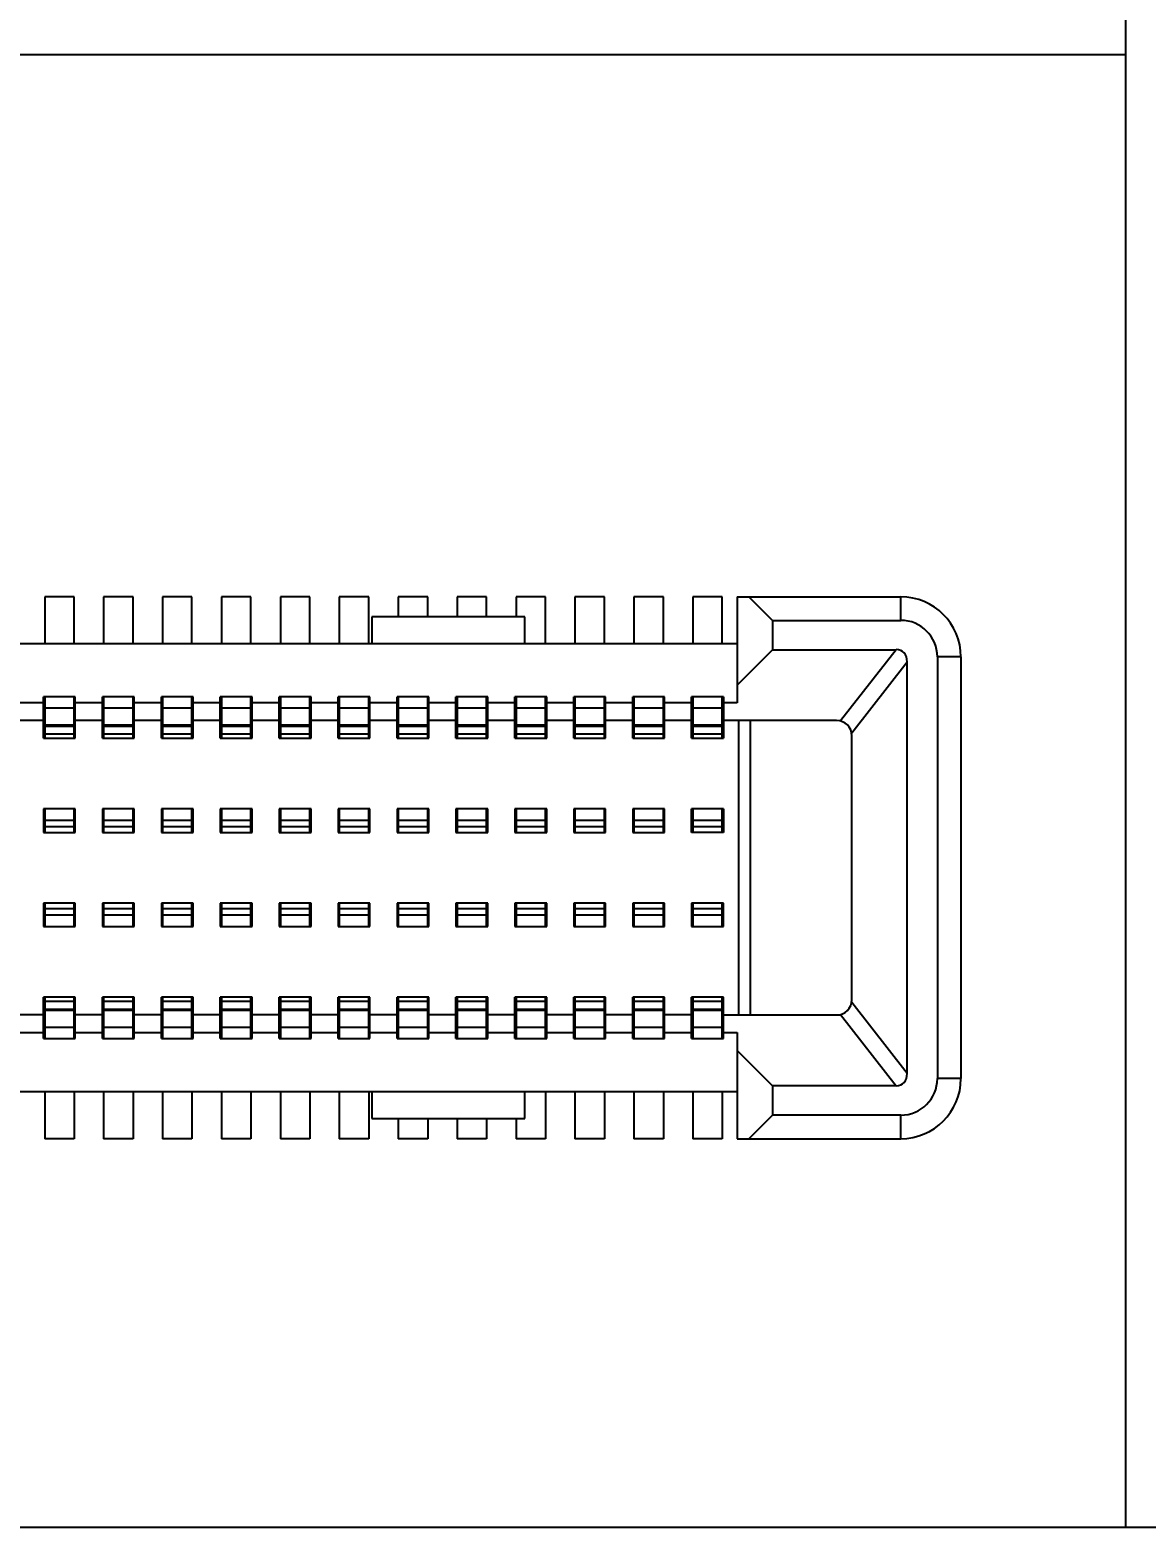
# Model space of a CAD drawing. Header units: millimetres. Extents: x 0 to 594, y 0 to 420.
# Drawn here: x 347.44 to 356.91, y 169.07 to 181.79 of the extents above; entities that cross this region are included whole.
import ezdxf

# ---------------------------------------------------------------- set-up
doc = ezdxf.new("R2010")
doc.units = ezdxf.units.MM
doc.header["$LTSCALE"] = 32.67
doc.layers.get('0').update_dxf_attribs({"linetype": 'CONTINUOUS'})
doc.styles.get("Standard").update_dxf_attribs({"font": 'txt', "width": 0.8})
doc.dimstyles.new('DIMSTYLE_1', dxfattribs={"dimtxt": 2.5, "dimasz": 3, "dimexe": 1.5, "dimexo": 1.2, "dimtad": 1, "dimdsep": 46, "dimtxsty": 'STANDARD', "dimblk": '_FILLED', "dimblk1": '_FILLED', "dimblk2": '_FILLED', "dimcen": 0.09, "dimazin": 2, "dimtp": 0.01, "dimtm": 0.01, "dimtfac": 1, "dimtofl": 0, "dimtmove": 0, "dimatfit": 3, "dimldrblk": '_FILLED', "dimfxl": 1, "dimtolj": 1, "dimarcsym": 0})

# ---------------------------------------------------------------- blocks, each defined once
blk = doc.blocks.new('_FILLED')
at = {"color": 0, "linetype": 'BYBLOCK'}
blk.add_solid([(0, 0), (-1, 0.1667), (-1, -0.1667)], dxfattribs=at)
blk = doc.blocks.new('*D0')
at = {"color": 2, "linetype": 'CONTINUOUS'}
for p, q in [((252.741, 195.783), (252.741, 154.067)), ((391.391, 180.805), (391.391, 154.067)), ((252.741, 155.567), (322.066, 155.567)), ((391.391, 155.567), (322.066, 155.567))]:
    blk.add_line(p, q, dxfattribs=at)
at = {"color": 2, "linetype": 'CONTINUOUS', "xscale": 3, "yscale": 3, "zscale": 3, "rotation": 180}
blk.add_blockref('_FILLED', (252.741, 155.567), dxfattribs=at)
at = {"color": 2, "linetype": 'CONTINUOUS', "xscale": 3, "yscale": 3, "zscale": 3}
blk.add_blockref('_FILLED', (391.391, 155.567), dxfattribs=at)
at = {"color": 2, "linetype": 'CONTINUOUS', "insert": (320.106, 158.692), "char_height": 2.5, "width": 12, "attachment_point": 2, "line_spacing_factor": 0.9}
blk.add_mtext('138.65', dxfattribs=at)

msp = doc.modelspace()

# ---------------------------------------------------------------- linework, layer by layer
at = {"color": 40, "linetype": 'CONTINUOUS'}
for p, q in [((356.741, 169.083), (356.741, 184.083)), ((356.741, 181.583), (331.831, 181.583))]:
    msp.add_line(p, q, dxfattribs=at)
at = {"color": 7, "linetype": 'CONTINUOUS'}
for p, q in [((347.816, 176.983), (347.566, 176.983)), ((347.566, 176.983), (347.566, 176.583)), ((347.816, 176.583), (347.816, 176.983)), ((348.316, 176.983), (348.066, 176.983)), ((348.066, 176.983), (348.066, 176.583)), ((348.316, 176.583), (348.316, 176.983)), ((348.816, 176.983), (348.566, 176.983)), ((348.566, 176.983), (348.566, 176.583)), ((348.816, 176.583), (348.816, 176.983)), ((349.316, 176.983), (349.066, 176.983)), ((349.066, 176.983), (349.066, 176.583)), ((349.316, 176.583), (349.316, 176.983)), ((349.816, 176.983), (349.566, 176.983)), ((349.566, 176.983), (349.566, 176.583)), ((349.816, 176.583), (349.816, 176.983)), ((350.316, 176.983), (350.066, 176.983)), ((350.066, 176.983), (350.066, 176.583)), ((350.316, 176.583), (350.316, 176.983)), ((350.816, 176.983), (350.566, 176.983)), ((350.566, 176.983), (350.566, 176.813)), ((350.816, 176.813), (350.816, 176.983)), ((351.316, 176.983), (351.066, 176.983)), ((351.066, 176.983), (351.066, 176.813)), ((351.316, 176.813), (351.316, 176.983)), ((351.816, 176.983), (351.566, 176.983)), ((351.566, 176.983), (351.566, 176.813)), ((351.816, 176.583), (351.816, 176.983)), ((352.316, 176.983), (352.066, 176.983)), ((352.066, 176.983), (352.066, 176.583)), ((352.316, 176.583), (352.316, 176.983)), ((352.816, 176.983), (352.566, 176.983)), ((352.566, 176.983), (352.566, 176.583)), ((352.816, 176.583), (352.816, 176.983)), ((353.316, 176.983), (353.066, 176.983)), ((353.066, 176.983), (353.066, 176.583)), ((353.316, 176.583), (353.316, 176.983)), ((353.441, 176.983), (354.831, 176.983)), ((353.441, 176.983), (353.441, 176.083)), ((353.541, 176.983), (353.741, 176.783)), ((351.641, 176.813), (350.341, 176.813)), ((350.341, 176.813), (350.341, 176.583)), ((351.641, 176.583), (351.641, 176.813)), ((353.741, 176.783), (354.831, 176.783)), ((353.741, 176.783), (353.741, 176.533)), ((353.441, 176.583), (340.941, 176.583)), ((353.741, 176.533), (353.441, 176.233)), ((353.741, 176.533), (354.792, 176.533)), ((354.885, 172.937), (354.885, 176.43)), ((355.141, 176.473), (355.141, 172.893)), ((355.341, 176.473), (355.341, 172.893)), ((347.826, 176.133), (347.556, 176.133)), ((347.556, 175.783), (347.556, 176.133)), ((347.566, 176.133), (347.566, 175.783)), ((347.816, 175.783), (347.816, 176.133)), ((347.826, 175.783), (347.826, 176.133)), ((348.326, 176.133), (348.056, 176.133)), ((348.056, 175.783), (348.056, 176.133)), ((348.066, 176.133), (348.066, 175.783)), ((348.316, 175.783), (348.316, 176.133)), ((348.326, 175.783), (348.326, 176.133)), ((348.826, 176.133), (348.556, 176.133)), ((348.556, 175.783), (348.556, 176.133)), ((348.566, 176.133), (348.566, 175.783)), ((348.816, 175.783), (348.816, 176.133)), ((348.826, 175.783), (348.826, 176.133)), ((349.326, 176.133), (349.056, 176.133)), ((349.056, 175.783), (349.056, 176.133)), ((349.066, 176.133), (349.066, 175.783)), ((349.316, 175.783), (349.316, 176.133)), ((349.326, 175.783), (349.326, 176.133)), ((349.826, 176.133), (349.556, 176.133)), ((349.556, 175.783), (349.556, 176.133)), ((349.566, 176.133), (349.566, 175.783)), ((349.816, 175.783), (349.816, 176.133)), ((349.826, 175.783), (349.826, 176.133)), ((350.326, 176.133), (350.056, 176.133)), ((350.056, 175.783), (350.056, 176.133)), ((350.066, 176.133), (350.066, 175.783)), ((350.316, 175.783), (350.316, 176.133)), ((350.326, 175.783), (350.326, 176.133)), ((350.826, 176.133), (350.556, 176.133)), ((350.556, 175.783), (350.556, 176.133)), ((350.566, 176.133), (350.566, 175.783)), ((350.816, 175.783), (350.816, 176.133)), ((350.826, 175.783), (350.826, 176.133)), ((351.326, 176.133), (351.056, 176.133)), ((351.056, 175.783), (351.056, 176.133)), ((351.066, 176.133), (351.066, 175.783)), ((351.316, 175.783), (351.316, 176.133)), ((351.326, 175.783), (351.326, 176.133)), ((351.826, 176.133), (351.556, 176.133)), ((351.556, 175.783), (351.556, 176.133)), ((351.566, 176.133), (351.566, 175.783)), ((351.816, 175.783), (351.816, 176.133)), ((351.826, 175.783), (351.826, 176.133)), ((352.326, 176.133), (352.056, 176.133)), ((352.056, 175.783), (352.056, 176.133)), ((352.066, 176.133), (352.066, 175.783)), ((352.316, 175.783), (352.316, 176.133)), ((352.326, 175.783), (352.326, 176.133)), ((352.826, 176.133), (352.556, 176.133)), ((352.556, 175.783), (352.556, 176.133)), ((352.566, 176.133), (352.566, 175.783)), ((352.816, 175.783), (352.816, 176.133)), ((352.826, 175.783), (352.826, 176.133)), ((353.326, 176.133), (353.056, 176.133)), ((353.056, 175.783), (353.056, 176.133)), ((353.066, 176.133), (353.066, 175.783)), ((353.316, 175.783), (353.316, 176.133)), ((353.326, 176.133), (353.326, 175.783)), ((347.556, 176.083), (347.326, 176.083)), ((348.056, 176.083), (347.826, 176.083)), ((348.556, 176.083), (348.326, 176.083)), ((349.056, 176.083), (348.826, 176.083)), ((349.556, 176.083), (349.326, 176.083)), ((350.056, 176.083), (349.826, 176.083)), ((350.556, 176.083), (350.326, 176.083)), ((351.056, 176.083), (350.826, 176.083)), ((351.556, 176.083), (351.326, 176.083)), ((352.056, 176.083), (351.826, 176.083)), ((352.556, 176.083), (352.326, 176.083)), ((353.056, 176.083), (352.826, 176.083)), ((353.441, 176.083), (353.326, 176.083)), ((347.556, 175.933), (347.326, 175.933)), ((347.816, 175.883), (347.566, 175.883)), ((348.056, 175.933), (347.826, 175.933)), ((348.316, 175.883), (348.066, 175.883)), ((348.556, 175.933), (348.326, 175.933)), ((348.816, 175.883), (348.566, 175.883)), ((349.056, 175.933), (348.826, 175.933)), ((349.316, 175.883), (349.066, 175.883)), ((349.556, 175.933), (349.326, 175.933)), ((349.816, 175.883), (349.566, 175.883)), ((350.056, 175.933), (349.826, 175.933)), ((350.316, 175.883), (350.066, 175.883)), ((350.556, 175.933), (350.326, 175.933)), ((350.816, 175.883), (350.566, 175.883)), ((351.056, 175.933), (350.826, 175.933)), ((351.316, 175.883), (351.066, 175.883)), ((351.556, 175.933), (351.326, 175.933)), ((351.816, 175.883), (351.566, 175.883)), ((352.056, 175.933), (351.826, 175.933)), ((352.316, 175.883), (352.066, 175.883)), ((352.556, 175.933), (352.326, 175.933)), ((352.816, 175.883), (352.566, 175.883)), ((353.056, 175.933), (352.826, 175.933)), ((353.316, 175.883), (353.066, 175.883)), ((354.286, 175.933), (353.326, 175.933)), ((353.456, 173.433), (353.456, 175.933)), ((353.556, 173.433), (353.556, 175.933)), ((347.556, 175.783), (347.826, 175.783)), ((348.056, 175.783), (348.326, 175.783)), ((348.556, 175.783), (348.826, 175.783)), ((349.056, 175.783), (349.326, 175.783)), ((349.556, 175.783), (349.826, 175.783)), ((350.056, 175.783), (350.326, 175.783)), ((350.556, 175.783), (350.826, 175.783)), ((351.056, 175.783), (351.326, 175.783)), ((351.556, 175.783), (351.826, 175.783)), ((352.056, 175.783), (352.326, 175.783)), ((352.556, 175.783), (352.826, 175.783)), ((353.056, 175.783), (353.326, 175.783)), ((354.416, 173.563), (354.416, 175.803)), ((347.826, 175.183), (347.556, 175.183)), ((347.556, 175.183), (347.556, 174.983)), ((347.566, 175.183), (347.566, 174.983)), ((347.816, 174.983), (347.816, 175.183)), ((347.826, 174.983), (347.826, 175.183)), ((348.326, 175.183), (348.056, 175.183)), ((348.056, 175.183), (348.056, 174.983)), ((348.066, 175.183), (348.066, 174.983)), ((348.316, 174.983), (348.316, 175.183)), ((348.326, 174.983), (348.326, 175.183)), ((348.826, 175.183), (348.556, 175.183)), ((348.556, 175.183), (348.556, 174.983)), ((348.566, 175.183), (348.566, 174.983)), ((348.816, 174.983), (348.816, 175.183)), ((348.826, 174.983), (348.826, 175.183)), ((349.326, 175.183), (349.056, 175.183)), ((349.056, 175.183), (349.056, 174.983)), ((349.066, 175.183), (349.066, 174.983)), ((349.316, 174.983), (349.316, 175.183)), ((349.326, 174.983), (349.326, 175.183)), ((349.826, 175.183), (349.556, 175.183)), ((349.556, 175.183), (349.556, 174.983)), ((349.566, 175.183), (349.566, 174.983)), ((349.816, 174.983), (349.816, 175.183)), ((349.826, 174.983), (349.826, 175.183)), ((350.326, 175.183), (350.056, 175.183)), ((350.056, 175.183), (350.056, 174.983)), ((350.066, 175.183), (350.066, 174.983)), ((350.316, 174.983), (350.316, 175.183)), ((350.326, 174.983), (350.326, 175.183)), ((350.826, 175.183), (350.556, 175.183)), ((350.556, 175.183), (350.556, 174.983)), ((350.566, 175.183), (350.566, 174.983)), ((350.816, 174.983), (350.816, 175.183)), ((350.826, 174.983), (350.826, 175.183)), ((351.326, 175.183), (351.056, 175.183)), ((351.056, 175.183), (351.056, 174.983)), ((351.066, 175.183), (351.066, 174.983)), ((351.316, 174.983), (351.316, 175.183)), ((351.326, 174.983), (351.326, 175.183)), ((351.826, 175.183), (351.556, 175.183)), ((351.556, 175.183), (351.556, 174.983)), ((351.566, 175.183), (351.566, 174.983)), ((351.816, 174.983), (351.816, 175.183)), ((351.826, 174.983), (351.826, 175.183)), ((352.326, 175.183), (352.056, 175.183)), ((352.056, 175.183), (352.056, 174.983)), ((352.066, 175.183), (352.066, 174.983)), ((352.316, 174.983), (352.316, 175.183)), ((352.326, 174.983), (352.326, 175.183)), ((352.826, 175.183), (352.556, 175.183)), ((352.556, 175.183), (352.556, 174.983)), ((352.566, 175.183), (352.566, 174.983)), ((352.816, 174.983), (352.816, 175.183)), ((352.826, 174.983), (352.826, 175.183)), ((353.326, 175.183), (353.056, 175.183)), ((353.056, 174.983), (353.056, 175.183)), ((353.066, 175.183), (353.066, 174.983)), ((353.316, 174.983), (353.316, 175.183)), ((353.326, 175.183), (353.326, 174.983)), ((347.556, 174.983), (347.826, 174.983)), ((347.816, 175.083), (347.566, 175.083)), ((348.056, 174.983), (348.326, 174.983)), ((348.316, 175.083), (348.066, 175.083)), ((348.556, 174.983), (348.826, 174.983)), ((348.816, 175.083), (348.566, 175.083)), ((349.056, 174.983), (349.326, 174.983)), ((349.316, 175.083), (349.066, 175.083)), ((349.556, 174.983), (349.826, 174.983)), ((349.816, 175.083), (349.566, 175.083)), ((350.056, 174.983), (350.326, 174.983)), ((350.316, 175.083), (350.066, 175.083)), ((350.556, 174.983), (350.826, 174.983)), ((350.816, 175.083), (350.566, 175.083)), ((351.056, 174.983), (351.326, 174.983)), ((351.316, 175.083), (351.066, 175.083)), ((351.556, 174.983), (351.826, 174.983)), ((351.816, 175.083), (351.566, 175.083)), ((352.056, 174.983), (352.326, 174.983)), ((352.316, 175.083), (352.066, 175.083)), ((352.556, 174.983), (352.826, 174.983)), ((352.816, 175.083), (352.566, 175.083)), ((353.326, 174.983), (353.056, 174.983)), ((353.316, 175.083), (353.066, 175.083)), ((347.826, 174.383), (347.556, 174.383)), ((347.556, 174.383), (347.556, 174.183)), ((347.566, 174.383), (347.566, 174.183)), ((347.816, 174.183), (347.816, 174.383)), ((347.826, 174.183), (347.826, 174.383)), ((348.326, 174.383), (348.056, 174.383)), ((348.056, 174.383), (348.056, 174.183)), ((348.066, 174.383), (348.066, 174.183)), ((348.316, 174.183), (348.316, 174.383)), ((348.326, 174.183), (348.326, 174.383)), ((348.826, 174.383), (348.556, 174.383)), ((348.556, 174.383), (348.556, 174.183)), ((348.566, 174.383), (348.566, 174.183)), ((348.816, 174.183), (348.816, 174.383)), ((348.826, 174.183), (348.826, 174.383)), ((349.326, 174.383), (349.056, 174.383)), ((349.056, 174.383), (349.056, 174.183)), ((349.066, 174.383), (349.066, 174.183)), ((349.316, 174.183), (349.316, 174.383)), ((349.326, 174.183), (349.326, 174.383)), ((349.826, 174.383), (349.556, 174.383)), ((349.556, 174.383), (349.556, 174.183)), ((349.566, 174.383), (349.566, 174.183)), ((349.816, 174.183), (349.816, 174.383)), ((349.826, 174.183), (349.826, 174.383)), ((350.326, 174.383), (350.056, 174.383)), ((350.056, 174.383), (350.056, 174.183)), ((350.066, 174.383), (350.066, 174.183)), ((350.316, 174.183), (350.316, 174.383)), ((350.326, 174.183), (350.326, 174.383)), ((350.826, 174.383), (350.556, 174.383)), ((350.556, 174.383), (350.556, 174.183)), ((350.566, 174.383), (350.566, 174.183)), ((350.816, 174.183), (350.816, 174.383)), ((350.826, 174.183), (350.826, 174.383)), ((351.326, 174.383), (351.056, 174.383)), ((351.056, 174.383), (351.056, 174.183)), ((351.066, 174.383), (351.066, 174.183)), ((351.316, 174.183), (351.316, 174.383)), ((351.326, 174.183), (351.326, 174.383)), ((351.826, 174.383), (351.556, 174.383)), ((351.556, 174.383), (351.556, 174.183)), ((351.566, 174.383), (351.566, 174.183)), ((351.816, 174.183), (351.816, 174.383)), ((351.826, 174.183), (351.826, 174.383)), ((352.326, 174.383), (352.056, 174.383)), ((352.056, 174.383), (352.056, 174.183)), ((352.066, 174.383), (352.066, 174.183)), ((352.316, 174.183), (352.316, 174.383)), ((352.326, 174.183), (352.326, 174.383)), ((352.826, 174.383), (352.556, 174.383)), ((352.556, 174.383), (352.556, 174.183)), ((352.566, 174.383), (352.566, 174.183)), ((352.816, 174.183), (352.816, 174.383)), ((352.826, 174.183), (352.826, 174.383)), ((353.326, 174.383), (353.056, 174.383)), ((353.056, 174.383), (353.056, 174.183)), ((353.066, 174.383), (353.066, 174.183)), ((353.316, 174.183), (353.316, 174.383)), ((353.326, 174.183), (353.326, 174.383)), ((347.566, 174.283), (347.816, 174.283)), ((348.066, 174.283), (348.316, 174.283)), ((348.566, 174.283), (348.816, 174.283)), ((349.066, 174.283), (349.316, 174.283)), ((349.566, 174.283), (349.816, 174.283)), ((350.066, 174.283), (350.316, 174.283)), ((350.566, 174.283), (350.816, 174.283)), ((351.066, 174.283), (351.316, 174.283)), ((351.566, 174.283), (351.816, 174.283)), ((352.066, 174.283), (352.316, 174.283)), ((352.566, 174.283), (352.816, 174.283)), ((353.066, 174.283), (353.316, 174.283)), ((347.556, 174.183), (347.826, 174.183)), ((348.056, 174.183), (348.326, 174.183)), ((348.556, 174.183), (348.826, 174.183)), ((349.056, 174.183), (349.326, 174.183)), ((349.556, 174.183), (349.826, 174.183)), ((350.056, 174.183), (350.326, 174.183)), ((350.556, 174.183), (350.826, 174.183)), ((351.056, 174.183), (351.326, 174.183)), ((351.556, 174.183), (351.826, 174.183)), ((352.056, 174.183), (352.326, 174.183)), ((352.556, 174.183), (352.826, 174.183)), ((353.056, 174.183), (353.326, 174.183)), ((347.826, 173.583), (347.556, 173.583)), ((347.556, 173.233), (347.556, 173.583)), ((347.566, 173.583), (347.566, 173.233)), ((347.816, 173.233), (347.816, 173.583)), ((347.826, 173.233), (347.826, 173.583)), ((348.326, 173.583), (348.056, 173.583)), ((348.056, 173.233), (348.056, 173.583)), ((348.066, 173.583), (348.066, 173.233)), ((348.316, 173.233), (348.316, 173.583)), ((348.326, 173.233), (348.326, 173.583)), ((348.826, 173.583), (348.556, 173.583)), ((348.556, 173.233), (348.556, 173.583)), ((348.566, 173.583), (348.566, 173.233)), ((348.816, 173.233), (348.816, 173.583)), ((348.826, 173.233), (348.826, 173.583)), ((349.326, 173.583), (349.056, 173.583)), ((349.056, 173.233), (349.056, 173.583)), ((349.066, 173.583), (349.066, 173.233)), ((349.316, 173.233), (349.316, 173.583)), ((349.326, 173.233), (349.326, 173.583)), ((349.826, 173.583), (349.556, 173.583)), ((349.556, 173.233), (349.556, 173.583)), ((349.566, 173.583), (349.566, 173.233)), ((349.816, 173.233), (349.816, 173.583)), ((349.826, 173.233), (349.826, 173.583)), ((350.326, 173.583), (350.056, 173.583)), ((350.056, 173.233), (350.056, 173.583)), ((350.066, 173.583), (350.066, 173.233)), ((350.316, 173.233), (350.316, 173.583)), ((350.326, 173.233), (350.326, 173.583)), ((350.826, 173.583), (350.556, 173.583)), ((350.556, 173.233), (350.556, 173.583)), ((350.566, 173.583), (350.566, 173.233)), ((350.816, 173.233), (350.816, 173.583)), ((350.826, 173.233), (350.826, 173.583)), ((351.326, 173.583), (351.056, 173.583)), ((351.056, 173.233), (351.056, 173.583)), ((351.066, 173.583), (351.066, 173.233)), ((351.316, 173.233), (351.316, 173.583)), ((351.326, 173.233), (351.326, 173.583)), ((351.826, 173.583), (351.556, 173.583)), ((351.556, 173.233), (351.556, 173.583)), ((351.566, 173.583), (351.566, 173.233)), ((351.816, 173.233), (351.816, 173.583)), ((351.826, 173.233), (351.826, 173.583)), ((352.326, 173.583), (352.056, 173.583)), ((352.056, 173.233), (352.056, 173.583)), ((352.066, 173.583), (352.066, 173.233)), ((352.316, 173.233), (352.316, 173.583)), ((352.326, 173.233), (352.326, 173.583)), ((352.826, 173.583), (352.556, 173.583)), ((352.556, 173.233), (352.556, 173.583)), ((352.566, 173.583), (352.566, 173.233)), ((352.816, 173.233), (352.816, 173.583)), ((352.826, 173.233), (352.826, 173.583)), ((353.326, 173.583), (353.056, 173.583)), ((353.056, 173.233), (353.056, 173.583)), ((353.066, 173.583), (353.066, 173.233)), ((353.316, 173.233), (353.316, 173.583)), ((353.326, 173.233), (353.326, 173.583)), ((347.566, 173.483), (347.816, 173.483)), ((348.066, 173.483), (348.316, 173.483)), ((348.566, 173.483), (348.816, 173.483)), ((349.066, 173.483), (349.316, 173.483)), ((349.566, 173.483), (349.816, 173.483)), ((350.066, 173.483), (350.316, 173.483)), ((350.566, 173.483), (350.816, 173.483)), ((351.066, 173.483), (351.316, 173.483)), ((351.566, 173.483), (351.816, 173.483)), ((352.066, 173.483), (352.316, 173.483)), ((352.566, 173.483), (352.816, 173.483)), ((353.066, 173.483), (353.316, 173.483)), ((347.556, 173.433), (347.326, 173.433)), ((348.056, 173.433), (347.826, 173.433)), ((348.556, 173.433), (348.326, 173.433)), ((349.056, 173.433), (348.826, 173.433)), ((349.556, 173.433), (349.326, 173.433)), ((350.056, 173.433), (349.826, 173.433)), ((350.556, 173.433), (350.326, 173.433)), ((351.056, 173.433), (350.826, 173.433)), ((351.556, 173.433), (351.326, 173.433)), ((352.056, 173.433), (351.826, 173.433)), ((352.556, 173.433), (352.326, 173.433)), ((353.056, 173.433), (352.826, 173.433)), ((353.326, 173.433), (354.286, 173.433)), ((347.326, 173.283), (347.556, 173.283)), ((347.556, 173.233), (347.826, 173.233)), ((347.826, 173.283), (348.056, 173.283)), ((348.056, 173.233), (348.326, 173.233)), ((348.326, 173.283), (348.556, 173.283)), ((348.556, 173.233), (348.826, 173.233)), ((348.826, 173.283), (349.056, 173.283)), ((349.056, 173.233), (349.326, 173.233)), ((349.326, 173.283), (349.556, 173.283)), ((349.556, 173.233), (349.826, 173.233)), ((349.826, 173.283), (350.056, 173.283)), ((350.056, 173.233), (350.326, 173.233)), ((350.326, 173.283), (350.556, 173.283)), ((350.556, 173.233), (350.826, 173.233)), ((350.826, 173.283), (351.056, 173.283)), ((351.056, 173.233), (351.326, 173.233)), ((351.326, 173.283), (351.556, 173.283)), ((351.556, 173.233), (351.826, 173.233)), ((351.826, 173.283), (352.056, 173.283)), ((352.056, 173.233), (352.326, 173.233)), ((352.326, 173.283), (352.556, 173.283)), ((352.556, 173.233), (352.826, 173.233)), ((352.826, 173.283), (353.056, 173.283)), ((353.056, 173.233), (353.326, 173.233)), ((353.326, 173.283), (353.441, 173.283)), ((353.441, 173.283), (353.441, 172.383)), ((353.441, 173.133), (353.741, 172.833)), ((354.792, 172.833), (353.741, 172.833)), ((353.741, 172.833), (353.741, 172.583)), ((340.941, 172.783), (353.441, 172.783)), ((347.566, 172.783), (347.566, 172.383)), ((347.816, 172.783), (347.816, 172.383)), ((348.066, 172.783), (348.066, 172.383)), ((348.316, 172.783), (348.316, 172.383)), ((348.566, 172.783), (348.566, 172.383)), ((348.816, 172.783), (348.816, 172.383)), ((349.066, 172.783), (349.066, 172.383)), ((349.316, 172.783), (349.316, 172.383)), ((349.566, 172.783), (349.566, 172.383)), ((349.816, 172.783), (349.816, 172.383)), ((350.066, 172.783), (350.066, 172.383)), ((350.316, 172.783), (350.316, 172.383)), ((350.341, 172.783), (350.341, 172.553)), ((351.641, 172.553), (351.641, 172.783)), ((351.816, 172.783), (351.816, 172.383)), ((352.066, 172.783), (352.066, 172.383)), ((352.316, 172.783), (352.316, 172.383)), ((352.566, 172.783), (352.566, 172.383)), ((352.816, 172.783), (352.816, 172.383)), ((353.066, 172.783), (353.066, 172.383)), ((353.316, 172.783), (353.316, 172.383)), ((350.341, 172.553), (351.641, 172.553)), ((350.566, 172.553), (350.566, 172.383)), ((350.816, 172.553), (350.816, 172.383)), ((351.066, 172.553), (351.066, 172.383)), ((351.316, 172.553), (351.316, 172.383)), ((351.566, 172.553), (351.566, 172.383)), ((353.741, 172.583), (353.541, 172.383)), ((354.831, 172.583), (353.741, 172.583)), ((347.816, 172.383), (347.566, 172.383)), ((348.316, 172.383), (348.066, 172.383)), ((348.816, 172.383), (348.566, 172.383)), ((349.316, 172.383), (349.066, 172.383)), ((349.816, 172.383), (349.566, 172.383)), ((350.316, 172.383), (350.066, 172.383)), ((350.816, 172.383), (350.566, 172.383)), ((351.316, 172.383), (351.066, 172.383)), ((351.816, 172.383), (351.566, 172.383)), ((352.316, 172.383), (352.066, 172.383)), ((352.816, 172.383), (352.566, 172.383)), ((353.316, 172.383), (353.066, 172.383)), ((353.441, 172.383), (354.831, 172.383)), ((357.641, 169.083), (331.991, 169.083))]:
    msp.add_line(p, q, dxfattribs=at)
at = {"color": 9, "linetype": 'CONTINUOUS'}
for p, q in [((354.831, 176.783), (354.831, 176.983)), ((354.792, 176.533), (354.32, 175.929)), ((354.414, 175.827), (354.885, 176.43)), ((355.341, 176.473), (355.141, 176.473)), ((347.816, 176.037), (347.566, 176.037)), ((348.316, 176.037), (348.066, 176.037)), ((348.816, 176.037), (348.566, 176.037)), ((349.316, 176.037), (349.066, 176.037)), ((349.816, 176.037), (349.566, 176.037)), ((350.316, 176.037), (350.066, 176.037)), ((350.816, 176.037), (350.566, 176.037)), ((351.316, 176.037), (351.066, 176.037)), ((351.816, 176.037), (351.566, 176.037)), ((352.316, 176.037), (352.066, 176.037)), ((352.816, 176.037), (352.566, 176.037)), ((353.316, 176.037), (353.066, 176.037)), ((347.566, 175.897), (347.816, 175.897)), ((348.066, 175.897), (348.316, 175.897)), ((348.566, 175.897), (348.816, 175.897)), ((349.066, 175.897), (349.316, 175.897)), ((349.566, 175.897), (349.816, 175.897)), ((350.066, 175.897), (350.316, 175.897)), ((350.566, 175.897), (350.816, 175.897)), ((351.066, 175.897), (351.316, 175.897)), ((351.566, 175.897), (351.816, 175.897)), ((352.066, 175.897), (352.316, 175.897)), ((352.566, 175.897), (352.816, 175.897)), ((353.066, 175.897), (353.316, 175.897)), ((347.816, 175.816), (347.566, 175.816)), ((348.316, 175.816), (348.066, 175.816)), ((348.816, 175.816), (348.566, 175.816)), ((349.316, 175.816), (349.066, 175.816)), ((349.816, 175.816), (349.566, 175.816)), ((350.316, 175.816), (350.066, 175.816)), ((350.816, 175.816), (350.566, 175.816)), ((351.316, 175.816), (351.066, 175.816)), ((351.816, 175.816), (351.566, 175.816)), ((352.316, 175.816), (352.066, 175.816)), ((352.816, 175.816), (352.566, 175.816)), ((353.316, 175.816), (353.066, 175.816)), ((347.566, 175.033), (347.816, 175.033)), ((348.066, 175.033), (348.316, 175.033)), ((348.566, 175.033), (348.816, 175.033)), ((349.066, 175.033), (349.316, 175.033)), ((349.566, 175.033), (349.816, 175.033)), ((350.066, 175.033), (350.316, 175.033)), ((350.566, 175.033), (350.816, 175.033)), ((351.066, 175.033), (351.316, 175.033)), ((351.566, 175.033), (351.816, 175.033)), ((352.066, 175.033), (352.316, 175.033)), ((352.566, 175.033), (352.816, 175.033)), ((353.066, 175.033), (353.316, 175.033)), ((347.816, 174.333), (347.566, 174.333)), ((348.316, 174.333), (348.066, 174.333)), ((348.816, 174.333), (348.566, 174.333)), ((349.316, 174.333), (349.066, 174.333)), ((349.816, 174.333), (349.566, 174.333)), ((350.316, 174.333), (350.066, 174.333)), ((350.816, 174.333), (350.566, 174.333)), ((351.316, 174.333), (351.066, 174.333)), ((351.816, 174.333), (351.566, 174.333)), ((352.316, 174.333), (352.066, 174.333)), ((352.816, 174.333), (352.566, 174.333)), ((353.316, 174.333), (353.066, 174.333)), ((347.566, 173.551), (347.816, 173.551)), ((347.816, 173.47), (347.566, 173.47)), ((348.066, 173.551), (348.316, 173.551)), ((348.316, 173.47), (348.066, 173.47)), ((348.566, 173.551), (348.816, 173.551)), ((348.816, 173.47), (348.566, 173.47)), ((349.066, 173.551), (349.316, 173.551)), ((349.316, 173.47), (349.066, 173.47)), ((349.566, 173.551), (349.816, 173.551)), ((349.816, 173.47), (349.566, 173.47)), ((350.066, 173.551), (350.316, 173.551)), ((350.316, 173.47), (350.066, 173.47)), ((350.566, 173.551), (350.816, 173.551)), ((350.816, 173.47), (350.566, 173.47)), ((351.066, 173.551), (351.316, 173.551)), ((351.316, 173.47), (351.066, 173.47)), ((351.566, 173.551), (351.816, 173.551)), ((351.816, 173.47), (351.566, 173.47)), ((352.066, 173.551), (352.316, 173.551)), ((352.316, 173.47), (352.066, 173.47)), ((352.566, 173.551), (352.816, 173.551)), ((352.816, 173.47), (352.566, 173.47)), ((353.066, 173.551), (353.316, 173.551)), ((353.316, 173.47), (353.066, 173.47)), ((354.885, 172.937), (354.414, 173.54)), ((347.566, 173.33), (347.816, 173.33)), ((348.066, 173.33), (348.316, 173.33)), ((348.566, 173.33), (348.816, 173.33)), ((349.066, 173.33), (349.316, 173.33)), ((349.566, 173.33), (349.816, 173.33)), ((350.066, 173.33), (350.316, 173.33)), ((350.566, 173.33), (350.816, 173.33)), ((351.066, 173.33), (351.316, 173.33)), ((351.566, 173.33), (351.816, 173.33)), ((352.066, 173.33), (352.316, 173.33)), ((352.566, 173.33), (352.816, 173.33)), ((353.066, 173.33), (353.316, 173.33)), ((354.32, 173.438), (354.792, 172.833)), ((355.341, 172.893), (355.141, 172.893)), ((354.831, 172.383), (354.831, 172.583))]:
    msp.add_line(p, q, dxfattribs=at)
at = {"color": 7, "linetype": 'CONTINUOUS'}
for centre, radius, start, end in [((354.831, 176.473), 0.51, 360, 90), ((354.831, 176.473), 0.31, 360, 90), ((354.286, 175.803), 0.13, 0, 90), ((354.286, 173.563), 0.13, 270, 360), ((354.831, 172.893), 0.51, 270, 0), ((354.831, 172.893), 0.31, 270, 360)]:
    msp.add_arc(centre, radius, start, end, dxfattribs=at)
for centre, major_axis, start_param, end_param in [((354.72, 176.35), (0.129, 0.166), -0.669968, 0.450414), ((354.72, 173.017), (-0.129, 0.166), -3.592007, -2.471625)]:
    msp.add_ellipse(centre, major_axis=major_axis, ratio=0.618936, start_param=start_param, end_param=end_param, dxfattribs=at)

# ---------------------------------------------------------------- dimensions: what is measured, and where the dimension line sits
at = {"color": 2, "linetype": 'CONTINUOUS'}
dim = msp.add_linear_dim(base=(391.391, 155.567), p1=(252.741, 196.983), p2=(391.391, 182.005), dimstyle='DIMSTYLE_1', dxfattribs=at)
dim.commit()
dim.dimension.update_dxf_attribs({"geometry": '*D0', "text_midpoint": (320.419, 155.567), "dimtype": 160})

doc.saveas('drawing.dxf')
